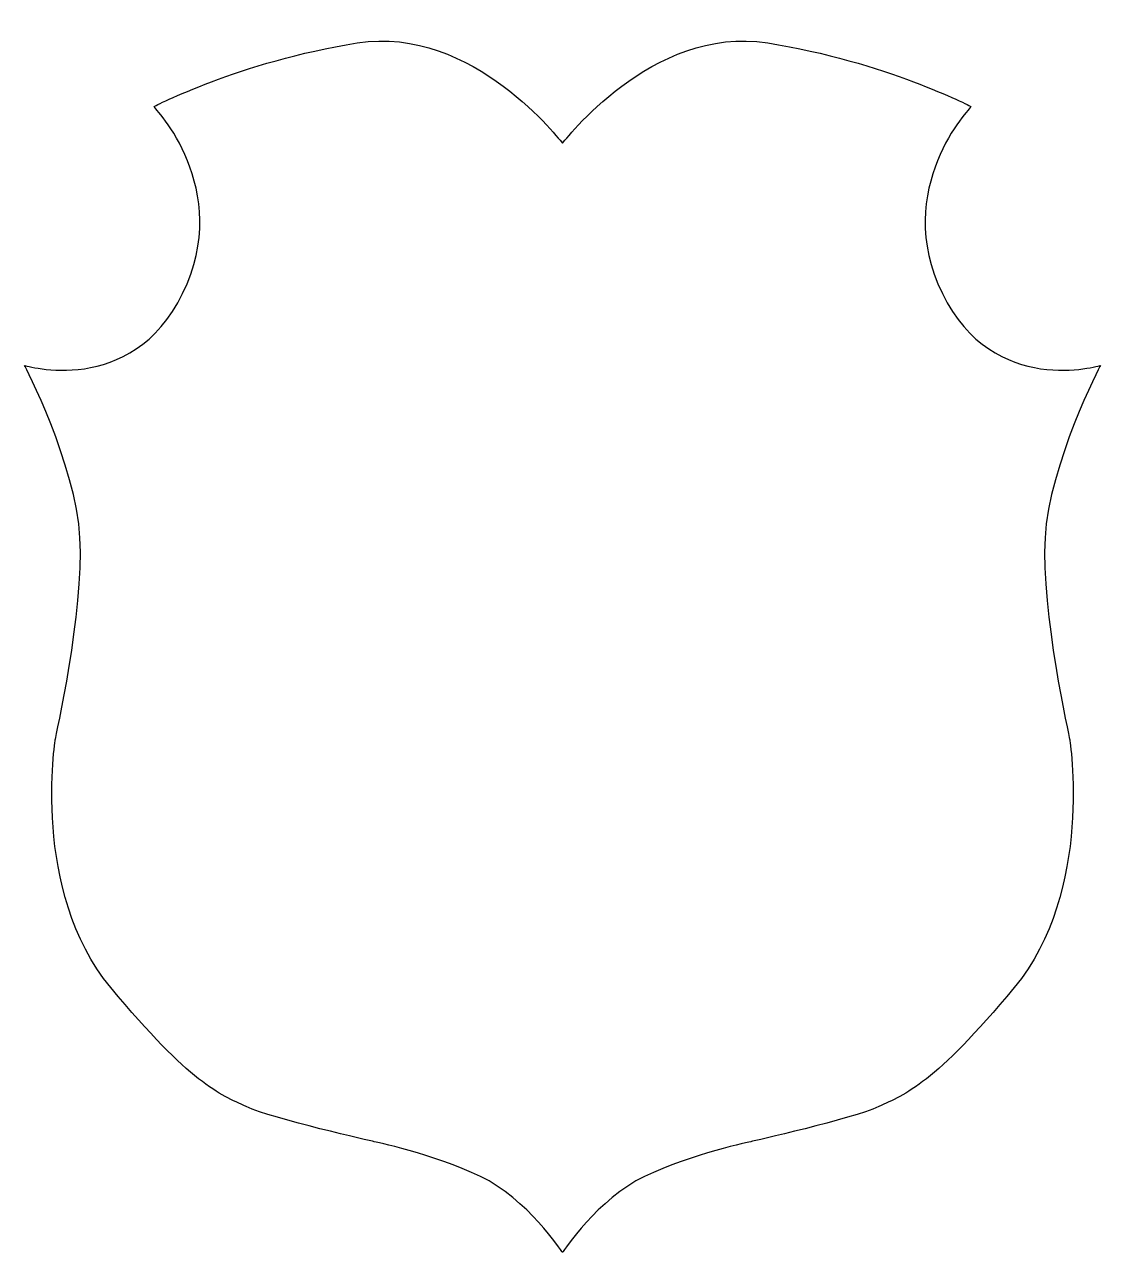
# Model space of a CAD drawing. Header units: centimetres. Extents: x -7.4 to 7.4, y -8.3 to 8.5.
import ezdxf

# ---------------------------------------------------------------- set-up
doc = ezdxf.new("R2010")
doc.units = ezdxf.units.CM
doc.header["$MEASUREMENT"] = 0
doc.layers.add('Camada 1', color=7, linetype='Continuous')

msp = doc.modelspace()

# ---------------------------------------------------------------- linework, layer by layer
at = {"layer": 'Camada 1'}
msp.add_open_spline([(6.60535, 1.49062), (6.66149, 2.50268), (7.36425, 3.85208), (7.36425, 3.85208), (7.36425, 3.85208), (7.36425, 3.85208), (5.90259, 3.40194), (5.1998, 4.8358), (5.1998, 4.8358), (4.49728, 6.26939), (5.59355, 7.39374), (5.59355, 7.39374), (5.59355, 7.39374), (5.59355, 7.39374), (4.41283, 8.01202), (2.81003, 8.26517), (2.81003, 8.26517), (1.21547, 8.51703), (0.01106, 6.89542), (0, 6.89439), (0, 6.89439), (-0.01082, 6.89542), (-1.21547, 8.51703), (-2.81056, 8.26517), (-2.81056, 8.26517), (-4.41283, 8.01202), (-5.59356, 7.39374), (-5.59356, 7.39374), (-5.59356, 7.39374), (-5.59356, 7.39374), (-4.49729, 6.26939), (-5.20007, 4.8358), (-5.20007, 4.8358), (-5.90233, 3.40192), (-7.36425, 3.85208), (-7.36425, 3.85208), (-7.36425, 3.85208), (-7.36425, 3.85208), (-6.66146, 2.50268), (-6.60535, 1.49062), (-6.60535, 1.49062), (-6.54921, 0.47859), (-6.94269, -1.2643), (-6.94269, -1.2643), (-6.94269, -1.2643), (-6.94269, -1.2643), (-7.28003, -3.34453), (-6.18379, -4.6656), (-6.18379, -4.6656), (-5.08754, -5.98669), (-4.69352, -6.12729), (-4.32837, -6.2957), (-4.32837, -6.2957), (-3.96269, -6.46464), (-2.58548, -6.77364), (-2.58548, -6.77364), (-2.58548, -6.77364), (-2.58548, -6.77364), (-1.77017, -6.94231), (-1.12379, -7.25158), (-1.12379, -7.25158), (-0.4849, -7.55725), (-0.01132, -8.2734), (-0.0005, -8.29015), (-0.0005, -8.29015), (-0.0005, -8.29015), (-0.0005, -8.29171), (-0.0005, -8.29171), (-0.0005, -8.29171), (-0.0005, -8.29171), (0.00003, -8.29094), (0.00003, -8.29094), (0.00003, -8.29094), (0.00003, -8.29094), (0.00056, -8.29171), (0.00056, -8.29171), (0.00056, -8.29171), (0.00056, -8.29171), (0.00056, -8.29015), (0.00056, -8.29015), (0.00056, -8.29015), (0.01138, -8.2734), (0.48496, -7.55725), (1.12385, -7.25158), (1.12385, -7.25158), (1.77047, -6.94231), (2.58554, -6.77364), (2.58554, -6.77364), (2.58554, -6.77364), (2.58554, -6.77364), (3.96301, -6.46461), (4.3284, -6.2957), (4.3284, -6.2957), (4.69384, -6.12729), (5.08757, -5.98667), (6.18384, -4.6656), (6.18384, -4.6656), (7.28009, -3.34454), (6.94274, -1.2643), (6.94274, -1.2643), (6.94274, -1.2643), (6.94274, -1.2643), (6.5492, 0.47859), (6.60535, 1.49062)], degree=3, knots=[0, 0, 0, 0, 0.03703704, 0.03703704, 0.03703704, 0.03703704, 0.07407407, 0.07407407, 0.07407407, 0.07407407, 0.11111111, 0.11111111, 0.11111111, 0.11111111, 0.14814815, 0.14814815, 0.14814815, 0.14814815, 0.18518519, 0.18518519, 0.18518519, 0.18518519, 0.22222222, 0.22222222, 0.22222222, 0.22222222, 0.25925926, 0.25925926, 0.25925926, 0.25925926, 0.2962963, 0.2962963, 0.2962963, 0.2962963, 0.33333333, 0.33333333, 0.33333333, 0.33333333, 0.37037037, 0.37037037, 0.37037037, 0.37037037, 0.40740741, 0.40740741, 0.40740741, 0.40740741, 0.44444444, 0.44444444, 0.44444444, 0.44444444, 0.48148148, 0.48148148, 0.48148148, 0.48148148, 0.51851852, 0.51851852, 0.51851852, 0.51851852, 0.55555556, 0.55555556, 0.55555556, 0.55555556, 0.59259259, 0.59259259, 0.59259259, 0.59259259, 0.62962963, 0.62962963, 0.62962963, 0.62962963, 0.66666667, 0.66666667, 0.66666667, 0.66666667, 0.7037037, 0.7037037, 0.7037037, 0.7037037, 0.74074074, 0.74074074, 0.74074074, 0.74074074, 0.77777778, 0.77777778, 0.77777778, 0.77777778, 0.81481481, 0.81481481, 0.81481481, 0.81481481, 0.85185185, 0.85185185, 0.85185185, 0.85185185, 0.88888889, 0.88888889, 0.88888889, 0.88888889, 0.92592593, 0.92592593, 0.92592593, 0.92592593, 1, 1, 1, 1], dxfattribs=at)

doc.saveas('drawing.dxf')
